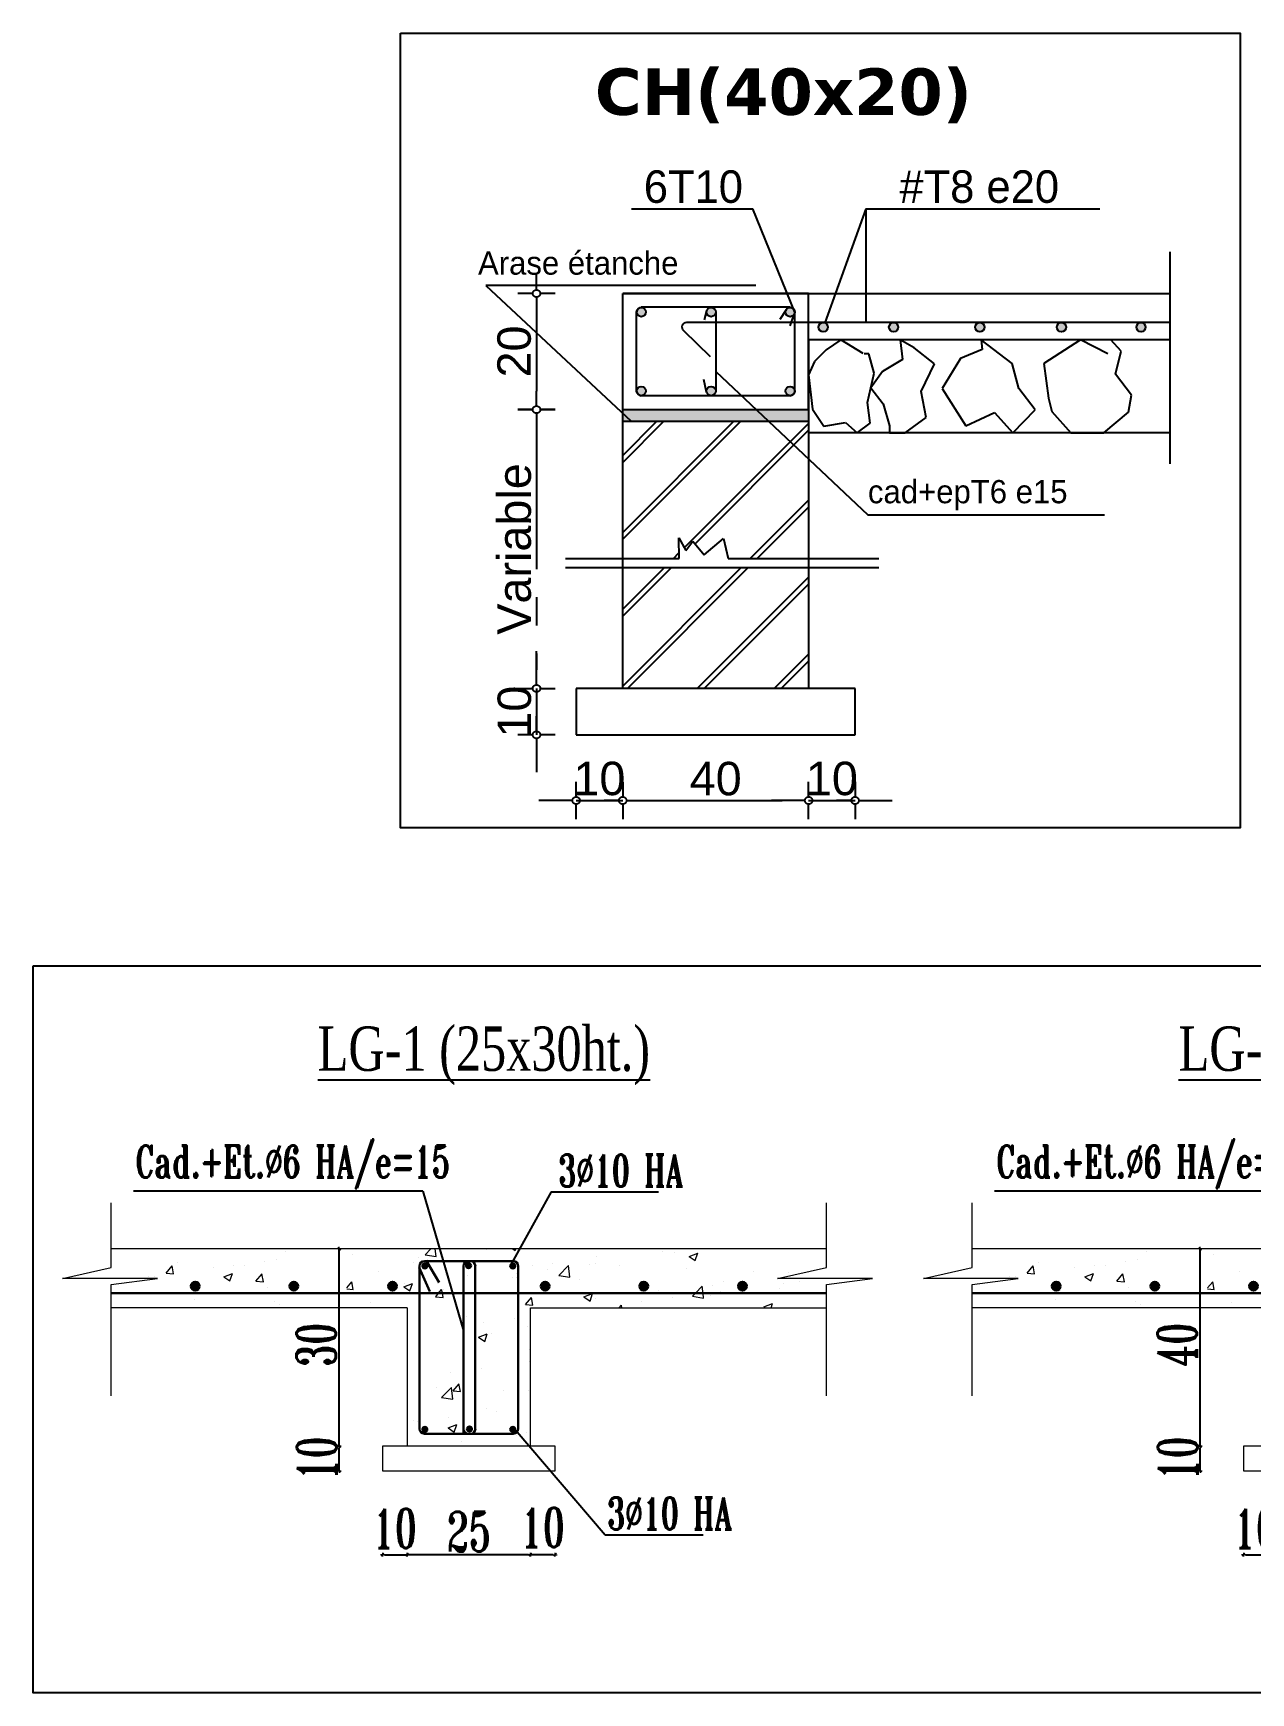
# Model space of a CAD drawing. Header units: metres. Extents: x 3058.8 to 3152.5, y 1532.5 to 1596.5.
# Drawn here: x 3097.61 to 3109.83, y 1532.47 to 1549.13 of the extents above; entities that cross this region are included whole.
import ezdxf

# ---------------------------------------------------------------- set-up
doc = ezdxf.new("R2010")
doc.units = ezdxf.units.M
doc.linetypes.add('AXES', pattern=[2, 1.25, -0.25, 0.25, -0.25])
for name, color, linetype in [('CHAINAGES', 10, 'Continuous'), ('fairaillage', 7, 'Continuous'), ('Mure decoraftif', 31, 'Continuous'), ('P', 94, 'Continuous'), ('plan BA', 7, 'AXES')]:
    doc.layers.add(name, color=color, linetype=linetype)
for name, color, linetype, lineweight in [('COTA', 1, 'Continuous', 0), ('EPM ARMATURE INFERIEURE', 140, 'Continuous', 25), ('EPM COUPES', 5, 'Continuous', 53), ('EPM HACHURES 1', 251, 'Continuous', 9), ('EPM TRAIT018', 60, 'Continuous', 18)]:
    doc.layers.add(name, color=color, linetype=linetype, lineweight=lineweight)
doc.styles.add('Arial', font='arial.ttf')
doc.styles.add('GrAnnotations', font='romantic.ttf', dxfattribs={"width": 0.65})
doc.styles.add('GrCotations', font='romant.shx', dxfattribs={"width": 0.65})

# ---------------------------------------------------------------- blocks, each defined once
blk = doc.blocks.new('DIM')
for p, q in [((0, 0.2), (0, 1)), ((-0.2, 0), (-1, 0)), ((0.2, 0), (1, 0)), ((0, -1), (0, -0.2))]:
    blk.add_line(p, q)
blk.add_circle((0, 0), 0.2)
blk = doc.blocks.new('CH')
at = {"layer": 'fairaillage'}
h = blk.add_hatch(color=2, dxfattribs=at)
h.paths.add_polyline_path([(231168.61, 209689.241, 1), (231168.527, 209689.241, 1)])
h.paths.add_polyline_path([(231167.909, 209689.236), (231167.909, 209689.246, 0.941384), (231167.826, 209689.241, 0.941384)])
h.paths.add_polyline_path([(231167.29, 209689.241, 1), (231167.207, 209689.241, 1)])
h.paths.add_polyline_path([(231167.207, 209688.54, 1), (231167.29, 209688.54, 1)])
h.paths.add_polyline_path([(231167.909, 209688.546, 0.929868), (231167.827, 209688.54, 0.929868), (231167.909, 209688.534)])
h.paths.add_polyline_path([(231168.61, 209688.54, 1), (231168.527, 209688.54, 1)])
h = blk.add_hatch(color=256, dxfattribs=at)
h.paths.add_polyline_path([(231168.904, 209689.107, 0.402577), (231168.865, 209689.148), (231168.861, 209689.148, 0.402577), (231168.822, 209689.107, 1)])
h.paths.add_polyline_path([(231169.53, 209689.107, 0.402577), (231169.49, 209689.148), (231169.487, 209689.148, 0.402577), (231169.447, 209689.107, 1)])
h.paths.add_polyline_path([(231170.255, 209689.148), (231170.252, 209689.148, 0.402577), (231170.212, 209689.107, 1), (231170.295, 209689.107, 0.402577)])
h.paths.add_polyline_path([(231170.979, 209689.148), (231170.976, 209689.148, 0.402577), (231170.936, 209689.107, 1), (231171.019, 209689.107, 0.402577)])
h.paths.add_polyline_path([(231171.725, 209689.107, 0.402577), (231171.685, 209689.148), (231171.682, 209689.148, 0.402577), (231171.642, 209689.107, 1)])
blk.add_hatch(color=256, dxfattribs=at).paths.add_polyline_path([(231168.734, 209688.375), (231167.084, 209688.375), (231167.084, 209688.272), (231168.734, 209688.272)])
h = blk.add_hatch(dxfattribs=at)
h.set_pattern_fill('JIS_LC_8A', scale=0.061875, style=0)
h.set_pattern_definition([(45, (231111.7473, 209608.56823), (-0.3412674, 0.3412674), []), (45, (231111.8092, 209608.56823), (-0.3412674, 0.3412674), [])])
h.paths.add_polyline_path([(231167.978, 209687.231), (231168.019, 209687.053), (231168.734, 209687.053), (231168.734, 209688.272), (231167.084, 209688.272), (231167.084, 209687.053), (231167.584, 209687.053), (231167.581, 209687.236), (231167.643, 209687.123), (231167.706, 209687.206), (231167.808, 209687.087)])
h.paths.add_polyline_path([(231168.734, 209685.9), (231168.734, 209686.973), (231167.084, 209686.973), (231167.084, 209685.9)])
at = {"layer": 'fairaillage', "color": 0}
for p, q in [((231167.163, 209690.156), (231168.24, 209690.156)), ((231168.61, 209689.241), (231168.24, 209690.156)), ((231169.24, 209690.156), (231168.877, 209689.146)), ((231169.24, 209690.156), (231171.318, 209690.156)), ((231169.24, 209690.156), (231169.24, 209689.148)), ((231171.938, 209689.775), (231171.938, 209688.994)), ((231167.084, 209688.375), (231167.084, 209689.406)), ((231167.084, 209689.406), (231168.734, 209689.406)), ((231168.734, 209689.406), (231167.084, 209689.406)), ((231168.734, 209689.406), (231171.938, 209689.406)), ((231168.734, 209688.375), (231168.734, 209689.406)), ((231171.938, 209689.148), (231167.651, 209689.148)), ((231167.623, 209689.077), (231167.861, 209688.846)), ((231168.734, 209688.994), (231168.734, 209688.375)), ((231171.938, 209688.994), (231168.734, 209688.994)), ((231168.89, 209688.906), (231168.787, 209688.803)), ((231169.019, 209688.994), (231168.89, 209688.906)), ((231169.217, 209688.874), (231169.019, 209688.994)), ((231169.269, 209688.869), (231169.226, 209688.869)), ((231169.315, 209688.698), (231169.269, 209688.869)), ((231169.671, 209688.924), (231169.546, 209688.994)), ((231169.546, 209688.994), (231169.567, 209688.82)), ((231169.852, 209688.78), (231169.671, 209688.924)), ((231170.274, 209688.908), (231170.081, 209688.828)), ((231170.539, 209688.784), (231170.266, 209688.994)), ((231170.266, 209688.994), (231170.274, 209688.908)), ((231171.146, 209688.994), (231170.821, 209688.783)), ((231171.39, 209688.869), (231171.146, 209688.994)), ((231171.415, 209688.994), (231171.146, 209688.994)), ((231171.507, 209688.894), (231171.415, 209688.994)), ((231171.456, 209688.691), (231171.507, 209688.894)), ((231171.938, 209688.994), (231171.938, 209687.894)), ((231167.909, 209688.714), (231169.26, 209687.442)), ((231168.787, 209688.803), (231168.734, 209688.685)), ((231169.39, 209688.712), (231169.286, 209688.567)), ((231169.567, 209688.82), (231169.39, 209688.712)), ((231169.731, 209688.535), (231169.852, 209688.78)), ((231170.081, 209688.828), (231169.92, 209688.563)), ((231170.599, 209688.563), (231170.539, 209688.784)), ((231170.821, 209688.783), (231170.862, 209688.478)), ((231168.734, 209688.685), (231168.767, 209688.379)), ((231169.257, 209688.437), (231169.315, 209688.698)), ((231169.286, 209688.567), (231169.394, 209688.427)), ((231169.92, 209688.563), (231170.129, 209688.23)), ((231170.744, 209688.374), (231170.599, 209688.563)), ((231171.598, 209688.504), (231171.456, 209688.691)), ((231169.279, 209688.256), (231169.257, 209688.437)), ((231169.394, 209688.427), (231169.45, 209688.23)), ((231169.776, 209688.306), (231169.731, 209688.535)), ((231170.862, 209688.478), (231170.892, 209688.357)), ((231171.573, 209688.351), (231171.598, 209688.504)), ((231167.084, 209685.9), (231167.084, 209688.375)), ((231167.084, 209688.375), (231168.734, 209688.375)), ((231167.084, 209688.375), (231168.734, 209688.375)), ((231167.084, 209688.272), (231168.734, 209688.272)), ((231168.734, 209688.375), (231168.734, 209685.9)), ((231168.767, 209688.379), (231168.87, 209688.228)), ((231169.591, 209688.169), (231169.776, 209688.306)), ((231170.129, 209688.23), (231170.382, 209688.35)), ((231170.382, 209688.35), (231170.547, 209688.169)), ((231170.547, 209688.169), (231170.744, 209688.374)), ((231170.892, 209688.357), (231171.06, 209688.169)), ((231171.354, 209688.169), (231171.573, 209688.351)), ((231171.938, 209688.169), (231168.734, 209688.169)), ((231168.87, 209688.228), (231169.061, 209688.261)), ((231169.061, 209688.261), (231169.164, 209688.169)), ((231169.164, 209688.169), (231169.279, 209688.256)), ((231169.45, 209688.23), (231169.45, 209688.169)), ((231169.45, 209688.169), (231169.591, 209688.169)), ((231171.06, 209688.169), (231171.354, 209688.169)), ((231169.26, 209687.442), (231171.358, 209687.442)), ((231167.584, 209687.053), (231167.581, 209687.236)), ((231167.581, 209687.236), (231167.643, 209687.123)), ((231167.808, 209687.087), (231167.978, 209687.231)), ((231167.978, 209687.231), (231168.019, 209687.053)), ((231167.643, 209687.123), (231167.706, 209687.206)), ((231167.706, 209687.206), (231167.808, 209687.087)), ((231166.575, 209687.053), (231167.584, 209687.053)), ((231166.575, 209686.973), (231169.357, 209686.973)), ((231168.019, 209687.053), (231169.357, 209687.053)), ((231169.146, 209685.9), (231166.671, 209685.9)), ((231166.671, 209685.9), (231166.671, 209685.488)), ((231169.146, 209685.488), (231169.146, 209685.9)), ((231166.671, 209685.488), (231167.084, 209685.488)), ((231167.084, 209685.488), (231168.734, 209685.488)), ((231168.734, 209685.488), (231169.146, 209685.488))]:
    blk.add_line(p, q, dxfattribs=at)
at = {"layer": 'fairaillage', "color": 5}
for p, q in [((231167.207, 209688.54), (231167.207, 209689.241)), ((231168.569, 209689.283), (231167.249, 209689.283)), ((231167.828, 209689.253), (231167.808, 209689.172)), ((231167.909, 209689.246), (231167.909, 209688.534)), ((231168.533, 209689.262), (231168.479, 209689.174)), ((231168.599, 209689.213), (231168.568, 209689.119)), ((231168.61, 209688.54), (231168.61, 209689.241)), ((231167.828, 209688.53), (231167.805, 209688.643)), ((231167.249, 209688.499), (231168.569, 209688.499))]:
    blk.add_line(p, q, dxfattribs=at)
at = {"layer": 'fairaillage', "color": 0}
for centre in [(231167.249, 209689.241), (231167.868, 209689.241), (231168.569, 209689.241), (231168.863, 209689.107), (231169.488, 209689.107), (231170.253, 209689.107), (231170.977, 209689.107), (231171.683, 209689.107), (231167.249, 209688.54), (231167.868, 209688.54), (231168.569, 209688.54)]:
    blk.add_circle(centre, 0.0412, dxfattribs=at)
for centre, start, end in [((231167.249, 209689.241), 90, 180), ((231167.651, 209689.107), 90, 225.8848), ((231168.569, 209689.241), 0, 90), ((231167.249, 209688.54), 180, 270), ((231168.569, 209688.54), 270, 0)]:
    blk.add_arc(centre, 0.0413, start, end, dxfattribs=at)
at = {"layer": 'P', "color": 2}
for p, q in [((231168.264, 209689.478), (231165.87, 209689.478)), ((231165.87, 209689.478), (231167.158, 209688.272))]:
    blk.add_line(p, q, dxfattribs=at)
at = {"layer": 'plan BA', "color": 3}
for p, q in [((231166.319, 209689.241), (231166.319, 209688.54)), ((231166.319, 209688.21), (231166.319, 209686.065)), ((231166.319, 209686.065), (231166.319, 209686.23)), ((231166.319, 209685.9), (231166.319, 209685.488)), ((231166.319, 209685.323), (231166.319, 209685.158)), ((231166.506, 209684.905), (231166.341, 209684.905)), ((231166.671, 209684.905), (231167.084, 209684.905)), ((231167.249, 209684.905), (231167.414, 209684.905)), ((231167.249, 209684.905), (231168.569, 209684.905)), ((231168.569, 209684.905), (231168.404, 209684.905)), ((231168.734, 209684.905), (231169.146, 209684.905)), ((231169.311, 209684.905), (231169.476, 209684.905))]:
    blk.add_line(p, q, dxfattribs=at)
at = {"layer": 'plan BA', "color": 3, "linetype": 'ByBlock', "xscale": 0.165, "yscale": 0.165, "zscale": 0.165}
for p, rotation in [((231166.319, 209689.406), 90), ((231166.319, 209688.375), 270), ((231166.319, 209688.375), 90), ((231166.319, 209685.9), 270), ((231166.319, 209685.9), 270), ((231166.319, 209685.488), 90), ((231167.084, 209684.905), 180), ((231167.084, 209684.905), 180), ((231169.146, 209684.905), 180)]:
    blk.add_blockref('DIM', p, dxfattribs=dict(at, rotation=rotation))
for p in [(231166.671, 209684.905), (231168.734, 209684.905), (231168.734, 209684.905)]:
    blk.add_blockref('DIM', p, dxfattribs=at)
at = {"layer": 'CHAINAGES', "color": 31, "true_color": 0xfecc66, "insert": (231166.837, 209691.404), "char_height": 0.4125, "width": 4.97639, "attachment_point": 1}
blk.add_mtext('{\\fVerdana|b1|i0|c0|p34;\\C1;CH(40x20)}', dxfattribs=at)
at = {"layer": 'fairaillage', "color": 0, "attachment_point": 1}
for s, insert, char_height, width in [('6T10', (231167.271, 209690.499), 0.2888, 0.96898), ('#T8 e20', (231169.539, 209690.499), 0.2888, 1.89906), ('Arase étanche', (231165.8, 209689.779), 0.20625, 2.61304), ('cad+epT6 e15', (231169.26, 209687.75), 0.20625, 2.61304)]:
    blk.add_mtext(s, dxfattribs=dict(at, insert=insert, char_height=char_height, width=width))
at = {"layer": 'plan BA', "color": 6, "linetype": 'ByBlock', "char_height": 0.297, "attachment_point": 5, "rotation": 90, "style": 'Arial'}
for s, insert in [('\\A1;20', (231166.122, 209688.891)), ('\\A1;Variable ', (231166.123, 209687.138)), ('\\A1;10', (231166.124, 209685.694))]:
    blk.add_mtext(s, dxfattribs=dict(at, insert=insert))
at = {"layer": 'plan BA', "color": 6, "linetype": 'ByBlock', "char_height": 0.297, "attachment_point": 5, "style": 'Arial'}
for s, insert in [('\\A1;10', (231166.877, 209685.099)), ('\\A1;40', (231167.909, 209685.098)), ('\\A1;10', (231168.94, 209685.099))]:
    blk.add_mtext(s, dxfattribs=dict(at, insert=insert))
blk = doc.blocks.new('COT')
at = {"layer": 'COTA'}
for p, q in [((-1, 0), (1, 0)), ((0, -1), (0, 1))]:
    blk.add_line(p, q, dxfattribs=at)
at = {"layer": 'COTA', "color": 4}
blk.add_line((-0.71, -0.71), (0.71, 0.71), dxfattribs=at)
blk = doc.blocks.new('L1')
at = {"lineweight": 30}
h = blk.add_hatch(color=1, dxfattribs=at)
h.dxf.hatch_style = 1
edge = h.paths.add_edge_path()
edge.add_arc((335461.743, 357503.271), 0.0248, 180, 360)
edge.add_arc((335461.743, 357503.271), 0.0248, 0, 180)
h = blk.add_hatch(color=1, dxfattribs=at)
h.dxf.hatch_style = 1
edge = h.paths.add_edge_path()
edge.add_arc((335462.182, 357503.274), 0.0248, 180, 360)
edge.add_arc((335462.182, 357503.274), 0.0248, 0, 180)
h = blk.add_hatch(color=1, dxfattribs=at)
h.dxf.hatch_style = 1
edge = h.paths.add_edge_path()
edge.add_arc((335462.626, 357503.271), 0.0248, 180, 360)
edge.add_arc((335462.626, 357503.271), 0.0248, 0, 180)
h = blk.add_hatch(color=1, dxfattribs=at)
h.dxf.hatch_style = 1
edge = h.paths.add_edge_path()
edge.add_arc((335461.743, 357501.63), 0.0248, 180, 360)
edge.add_arc((335461.743, 357501.63), 0.0248, 0, 180)
h = blk.add_hatch(color=1, dxfattribs=at)
h.dxf.hatch_style = 1
edge = h.paths.add_edge_path()
edge.add_arc((335462.191, 357501.634), 0.0248, 180, 360)
edge.add_arc((335462.191, 357501.634), 0.0248, 0, 180)
h = blk.add_hatch(color=1, dxfattribs=at)
h.dxf.hatch_style = 1
edge = h.paths.add_edge_path()
edge.add_arc((335462.626, 357501.63), 0.0248, 180, 360)
edge.add_arc((335462.626, 357501.63), 0.0248, 0, 180)
at = {"layer": 'EPM ARMATURE INFERIEURE', "lineweight": 30}
for points in [[(335459.483, 357503.068, 1), (335459.395, 357503.068, 1)], [(335460.473, 357503.068, 1), (335460.385, 357503.068, 1)], [(335461.463, 357503.068, 1), (335461.375, 357503.068, 1)], [(335462.994, 357503.068, 1), (335462.906, 357503.068, 1)], [(335463.984, 357503.068, 1), (335463.896, 357503.068, 1)], [(335464.974, 357503.068, 1), (335464.886, 357503.068, 1)]]:
    blk.add_hatch(color=1, dxfattribs=at).paths.add_polyline_path(points)
for p, q in [((335461.722, 357504.022), (335458.819, 357504.022)), ((335461.722, 357504.022), (335462.132, 357502.619)), ((335463.01, 357504.014), (335462.601, 357503.271)), ((335463.01, 357504.014), (335464.087, 357504.014)), ((335460.885, 357501.482), (335460.885, 357503.443)), ((335462.132, 357501.585), (335462.132, 357503.249)), ((335462.651, 357501.63), (335463.553, 357500.572)), ((335460.885, 357501.235), (335460.885, 357501.443)), ((335463.553, 357500.572), (335464.538, 357500.572)), ((335461.338, 357500.372), (335461.546, 357500.372)), ((335462.783, 357500.372), (335461.586, 357500.372)), ((335463.031, 357500.372), (335462.823, 357500.372))]:
    blk.add_line(p, q)
at = {"layer": 'EPM ARMATURE INFERIEURE', "color": 4, "lineweight": 30}
for p, q in [((335461.739, 357503.319), (335462.63, 357503.319)), ((335461.887, 357503.105), (335461.756, 357503.326)), ((335462.201, 357503.319), (335462.181, 357503.319)), ((335461.792, 357503.016), (335461.686, 357503.256)), ((335461.689, 357501.636), (335461.689, 357503.269)), ((335462.132, 357503.269), (335462.132, 357501.634)), ((335462.25, 357501.634), (335462.25, 357503.269)), ((335462.679, 357503.269), (335462.679, 357501.636)), ((335465.773, 357502.997), (335458.596, 357502.997)), ((335462.63, 357501.586), (335461.739, 357501.586)), ((335462.181, 357501.585), (335462.201, 357501.585))]:
    blk.add_line(p, q, dxfattribs=at)
at = {"layer": 'EPM ARMATURE INFERIEURE', "color": 1, "lineweight": 30}
for centre in [(335459.439, 357503.068), (335460.429, 357503.068), (335461.419, 357503.068), (335462.95, 357503.068), (335463.94, 357503.068), (335464.93, 357503.068)]:
    blk.add_circle(centre, 0.0436, dxfattribs=at)
for centre, radius, start, end in [((335461.739, 357503.269), 0.0495, 90, 180), ((335462.181, 357503.269), 0.0495, 90, 180), ((335462.201, 357503.269), 0.0495, 0, 90), ((335462.63, 357503.269), 0.0495, 360, 90), ((335461.743, 357503.271), 0.0248, 0, 180), ((335461.743, 357503.271), 0.0248, 180, 0), ((335462.182, 357503.274), 0.0248, 0, 180), ((335462.182, 357503.274), 0.0248, 180, 0), ((335462.626, 357503.271), 0.0248, 0, 180), ((335462.626, 357503.271), 0.0248, 180, 0), ((335461.743, 357501.63), 0.0248, 0, 180), ((335462.191, 357501.634), 0.0248, 0, 180), ((335462.626, 357501.63), 0.0248, 0, 180), ((335461.739, 357501.636), 0.0495, 180, 270), ((335461.743, 357501.63), 0.0248, 180, 0), ((335462.181, 357501.634), 0.0495, 180, 270), ((335462.191, 357501.634), 0.0248, 180, 0), ((335462.201, 357501.634), 0.0495, 270, 0), ((335462.626, 357501.63), 0.0248, 180, 0), ((335462.63, 357501.636), 0.0495, 270, 0)]:
    blk.add_arc(centre, radius, start, end, dxfattribs=at)
at = {"layer": 'EPM COUPES', "lineweight": 9}
for p, q in [((335465.773, 357503.443), (335458.596, 357503.443)), ((335461.566, 357502.849), (335458.596, 357502.849)), ((335461.566, 357502.849), (335461.566, 357501.463)), ((335462.803, 357501.463), (335462.803, 357502.849)), ((335462.803, 357502.849), (335465.773, 357502.849))]:
    blk.add_line(p, q, dxfattribs=at)
at = {"layer": 'EPM COUPES', "lineweight": 18}
for p, q in [((335463.051, 357501.463), (335461.318, 357501.463)), ((335461.318, 357501.463), (335461.318, 357501.215)), ((335463.051, 357501.215), (335463.051, 357501.463)), ((335461.318, 357501.215), (335463.051, 357501.215))]:
    blk.add_line(p, q, dxfattribs=at)
at = {"layer": 'EPM HACHURES 1'}
for p, q in [((335459.671, 357503.442), (335459.671, 357503.442)), ((335460.137, 357503.316), (335460.137, 357503.316)), ((335460.254, 357503.334), (335460.254, 357503.334)), ((335460.342, 357503.413), (335460.342, 357503.413)), ((335461.013, 357503.385), (335461.013, 357503.385)), ((335461.632, 357503.31), (335461.632, 357503.31)), ((335461.684, 357503.357), (335461.684, 357503.357)), ((335461.746, 357503.383), (335461.803, 357503.443)), ((335461.746, 357503.383), (335461.857, 357503.366)), ((335461.857, 357503.365), (335461.848, 357503.443)), ((335462.355, 357503.328), (335462.355, 357503.328)), ((335462.365, 357503.436), (335462.365, 357503.436)), ((335462.625, 357503.443), (335462.651, 357503.425)), ((335462.651, 357503.425), (335462.657, 357503.443)), ((335463.471, 357503.362), (335463.471, 357503.362)), ((335464.106, 357503.442), (335464.106, 357503.442)), ((335464.133, 357503.412), (335464.133, 357503.412)), ((335464.246, 357503.405), (335464.246, 357503.405)), ((335464.395, 357503.367), (335464.483, 357503.4)), ((335464.395, 357503.367), (335464.458, 357503.325)), ((335464.458, 357503.325), (335464.483, 357503.401)), ((335458.974, 357503.165), (335458.974, 357503.165)), ((335459.028, 357503.17), (335459.028, 357503.17)), ((335459.146, 357503.198), (335459.207, 357503.271)), ((335459.146, 357503.198), (335459.221, 357503.192)), ((335459.221, 357503.192), (335459.206, 357503.271)), ((335459.265, 357503.301), (335459.265, 357503.301)), ((335459.619, 357503.254), (335459.619, 357503.254)), ((335459.725, 357503.163), (335459.813, 357503.196)), ((335459.725, 357503.163), (335459.787, 357503.12)), ((335459.787, 357503.12), (335459.813, 357503.196)), ((335459.822, 357503.275), (335459.822, 357503.275)), ((335459.936, 357503.273), (335459.936, 357503.273)), ((335460.048, 357503.119), (335460.109, 357503.192)), ((335460.123, 357503.113), (335460.108, 357503.192)), ((335461.278, 357503.216), (335461.278, 357503.216)), ((335461.949, 357503.188), (335461.949, 357503.188)), ((335462.173, 357503.179), (335462.173, 357503.179)), ((335462.621, 357503.159), (335462.621, 357503.159)), ((335462.661, 357503.196), (335462.661, 357503.196)), ((335462.666, 357503.16), (335462.666, 357503.16)), ((335462.826, 357503.273), (335462.826, 357503.273)), ((335462.976, 357503.237), (335462.976, 357503.237)), ((335463.027, 357503.3), (335463.027, 357503.3)), ((335463.087, 357503.175), (335463.185, 357503.277)), ((335463.087, 357503.175), (335463.199, 357503.157)), ((335463.199, 357503.157), (335463.185, 357503.277)), ((335463.399, 357503.286), (335463.399, 357503.286)), ((335463.452, 357503.3), (335463.452, 357503.3)), ((335463.698, 357503.272), (335463.698, 357503.272)), ((335464.369, 357503.243), (335464.369, 357503.243)), ((335465.04, 357503.215), (335465.04, 357503.215)), ((335465.389, 357503.207), (335465.389, 357503.207)), ((335460.048, 357503.119), (335460.123, 357503.113)), ((335460.165, 357503.058), (335460.165, 357503.058)), ((335460.959, 357503.051), (335461.01, 357503.113)), ((335460.959, 357503.04), (335461.025, 357503.034)), ((335461.025, 357503.034), (335461.01, 357503.113)), ((335461.076, 357502.987), (335461.076, 357502.987)), ((335461.391, 357503.029), (335461.391, 357503.029)), ((335461.532, 357503.062), (335461.62, 357503.096)), ((335461.532, 357503.062), (335461.594, 357503.02)), ((335461.537, 357503.099), (335461.537, 357503.099)), ((335461.594, 357503.02), (335461.62, 357503.096)), ((335461.852, 357502.962), (335461.881, 357502.997)), ((335461.867, 357503.091), (335461.867, 357503.091)), ((335461.881, 357502.997), (335461.912, 357503.034)), ((335461.919, 357502.997), (335461.912, 357503.034)), ((335461.926, 357502.955), (335461.919, 357502.997)), ((335461.933, 357503.034), (335461.933, 357503.034)), ((335463.292, 357503.131), (335463.292, 357503.131)), ((335463.339, 357502.961), (335463.427, 357502.995)), ((335463.401, 357502.919), (335463.427, 357502.995)), ((335464.091, 357503.024), (335464.091, 357503.024)), ((335464.429, 357502.967), (335464.459, 357502.997)), ((335464.459, 357502.997), (335464.527, 357503.069)), ((335464.533, 357503.017), (335464.527, 357503.069)), ((335464.536, 357502.997), (335464.533, 357503.017)), ((335464.541, 357502.949), (335464.536, 357502.997)), ((335464.634, 357503.074), (335464.634, 357503.074)), ((335464.707, 357503.013), (335464.707, 357503.013)), ((335464.744, 357503.118), (335464.744, 357503.118)), ((335465.305, 357503.046), (335465.305, 357503.046)), ((335465.346, 357503.098), (335465.346, 357503.098)), ((335465.501, 357503.117), (335465.501, 357503.117)), ((335459.432, 357502.933), (335459.432, 357502.933)), ((335460.239, 357502.916), (335460.239, 357502.916)), ((335460.282, 357502.883), (335460.282, 357502.883)), ((335461.2, 357502.908), (335461.2, 357502.908)), ((335461.851, 357502.962), (335461.927, 357502.955)), ((335462.753, 357502.883), (335462.814, 357502.955)), ((335462.753, 357502.883), (335462.828, 357502.876)), ((335462.81, 357502.855), (335462.81, 357502.855)), ((335462.828, 357502.876), (335462.814, 357502.955)), ((335463.339, 357502.961), (335463.401, 357502.919)), ((335463.456, 357502.943), (335463.456, 357502.943)), ((335463.693, 357502.849), (335463.716, 357502.876)), ((335463.721, 357502.849), (335463.716, 357502.876)), ((335463.916, 357502.909), (335463.916, 357502.909)), ((335464.23, 357502.95), (335464.23, 357502.95)), ((335464.429, 357502.967), (335464.541, 357502.949)), ((335464.613, 357502.972), (335464.613, 357502.972)), ((335465.146, 357502.86), (335465.234, 357502.894)), ((335465.146, 357502.861), (335465.163, 357502.849)), ((335465.218, 357502.849), (335465.234, 357502.894)), ((335462.105, 357502.689), (335462.105, 357502.689)), ((335462.157, 357502.761), (335462.157, 357502.761)), ((335462.331, 357502.7), (335462.331, 357502.7)), ((335462.645, 357502.742), (335462.645, 357502.742)), ((335462.777, 357502.661), (335462.777, 357502.661)), ((335462.282, 357502.556), (335462.37, 357502.589)), ((335462.282, 357502.556), (335462.345, 357502.513)), ((335462.345, 357502.513), (335462.37, 357502.589)), ((335462.413, 357502.594), (335462.413, 357502.594)), ((335461.68, 357502.468), (335461.68, 357502.468)), ((335462.142, 357502.342), (335462.142, 357502.342)), ((335462.791, 357502.308), (335462.791, 357502.308)), ((335462.795, 357502.436), (335462.795, 357502.436)), ((335462, 357502.204), (335462, 357502.204)), ((335462.315, 357502.246), (335462.315, 357502.246)), ((335461.861, 357502.047), (335461.861, 357502.047)), ((335461.912, 357501.95), (335462.01, 357502.052)), ((335462.024, 357501.933), (335462.01, 357502.052)), ((335462.026, 357502.016), (335462.087, 357502.088)), ((335462.026, 357502.016), (335462.101, 357502.009)), ((335462.101, 357502.009), (335462.086, 357502.088)), ((335462.532, 357502.018), (335462.532, 357502.018)), ((335462.78, 357502.018), (335462.78, 357502.018)), ((335461.912, 357501.95), (335462.024, 357501.933)), ((335462.126, 357501.878), (335462.126, 357501.878)), ((335462.127, 357501.923), (335462.127, 357501.923)), ((335462.361, 357501.844), (335462.361, 357501.844)), ((335462.46, 357501.812), (335462.46, 357501.812)), ((335462.797, 357501.849), (335462.797, 357501.849)), ((335461.628, 357501.718), (335461.628, 357501.718)), ((335461.669, 357501.708), (335461.669, 357501.708)), ((335461.976, 357501.644), (335462.064, 357501.678)), ((335461.976, 357501.644), (335462.039, 357501.602)), ((335461.984, 357501.75), (335461.984, 357501.75)), ((335462.039, 357501.602), (335462.064, 357501.678)), ((335462.111, 357501.505), (335462.111, 357501.505)), ((335462.662, 357501.568), (335462.662, 357501.568)), ((335462.764, 357501.599), (335462.764, 357501.599))]:
    blk.add_line(p, q, dxfattribs=at)
at = {"layer": 'EPM TRAIT018'}
for p, q in [((335458.596, 357503.256), (335458.596, 357503.906)), ((335465.773, 357503.256), (335465.773, 357503.906)), ((335458.105, 357503.145), (335458.596, 357503.256)), ((335459.059, 357503.145), (335458.105, 357503.145)), ((335458.596, 357503.084), (335459.059, 357503.145)), ((335465.283, 357503.145), (335465.773, 357503.256)), ((335466.236, 357503.145), (335465.283, 357503.145)), ((335465.773, 357503.084), (335466.236, 357503.145)), ((335458.596, 357501.966), (335458.596, 357503.084)), ((335465.773, 357501.966), (335465.773, 357503.084))]:
    blk.add_line(p, q, dxfattribs=at)
at = {"xscale": 0.019800000000072, "yscale": 0.019800000000072, "zscale": 0.019800000000072}
for p, rotation in [((335460.885, 357503.443), 90), ((335460.885, 357501.463), 90), ((335460.885, 357501.463), 270), ((335460.885, 357501.215), 270), ((335461.318, 357500.372), 180), ((335461.566, 357500.372), 180), ((335462.803, 357500.372), 180)]:
    blk.add_blockref('COT', p, dxfattribs=dict(at, rotation=rotation))
for p in [(335461.566, 357500.372), (335462.803, 357500.372), (335463.051, 357500.372)]:
    blk.add_blockref('COT', p, dxfattribs=at)
for s, height, style, width, p in [('%%ULG-1 (25x30ht.)', 0.4455, 'GrAnnotations', 0.75, (335460.668, 357505.23)), ('Cad.+Et.%%C6 HA/e=15', 0.32175, 'GrCotations', 0.65, (335458.839, 357504.158)), ('3%%C10 HA', 0.3218, 'GrCotations', 0.65, (335463.083, 357504.068)), ('3%%C10 HA', 0.3218, 'GrCotations', 0.65, (335463.574, 357500.626))]:
    blk.add_text(s, height=height, dxfattribs=dict(style=style, width=width)).set_placement(p)
at = {"insert": (335460.653, 357502.48), "char_height": 0.396, "attachment_point": 5, "rotation": 90, "style": 'GrCotations'}
blk.add_mtext('\\A1;30', dxfattribs=at)
at = {"insert": (335460.658, 357501.339), "char_height": 0.396, "width": 0.1716, "attachment_point": 5, "rotation": 90, "style": 'GrCotations'}
blk.add_mtext('\\A1;10', dxfattribs=at)
at = {"char_height": 0.396, "attachment_point": 5, "style": 'GrCotations'}
for s, insert in [('\\A1;10', (335461.442, 357500.636)), ('\\A1;25', (335462.184, 357500.603))]:
    blk.add_mtext(s, dxfattribs=dict(at, insert=insert))
at = {"insert": (335462.927, 357500.646), "char_height": 0.396, "width": 0.1716, "attachment_point": 5, "style": 'GrCotations'}
blk.add_mtext('\\A1;10', dxfattribs=at)
blk = doc.blocks.new('L2')
at = {"lineweight": 30}
h = blk.add_hatch(color=1, dxfattribs=at)
h.dxf.hatch_style = 1
edge = h.paths.add_edge_path()
edge.add_arc((335470.384, 357503.271), 0.0248, 180, 360)
edge.add_arc((335470.384, 357503.271), 0.0248, 0, 180)
h = blk.add_hatch(color=1, dxfattribs=at)
h.dxf.hatch_style = 1
edge = h.paths.add_edge_path()
edge.add_arc((335470.824, 357503.274), 0.0248, 180, 360)
edge.add_arc((335470.824, 357503.274), 0.0248, 0, 180)
h = blk.add_hatch(color=1, dxfattribs=at)
h.dxf.hatch_style = 1
edge = h.paths.add_edge_path()
edge.add_arc((335471.268, 357503.271), 0.0248, 180, 360)
edge.add_arc((335471.268, 357503.271), 0.0248, 0, 180)
h = blk.add_hatch(color=1, dxfattribs=at)
h.dxf.hatch_style = 1
edge = h.paths.add_edge_path()
edge.add_arc((335470.384, 357501.63), 0.0248, 180, 360)
edge.add_arc((335470.384, 357501.63), 0.0248, 0, 180)
h = blk.add_hatch(color=1, dxfattribs=at)
h.dxf.hatch_style = 1
edge = h.paths.add_edge_path()
edge.add_arc((335470.832, 357501.634), 0.0248, 180, 360)
edge.add_arc((335470.832, 357501.634), 0.0248, 0, 180)
h = blk.add_hatch(color=1, dxfattribs=at)
h.dxf.hatch_style = 1
edge = h.paths.add_edge_path()
edge.add_arc((335471.268, 357501.63), 0.0248, 180, 360)
edge.add_arc((335471.268, 357501.63), 0.0248, 0, 180)
at = {"layer": 'EPM ARMATURE INFERIEURE', "lineweight": 30}
for points in [[(335468.124, 357503.068, 1), (335468.037, 357503.068, 1)], [(335469.114, 357503.068, 1), (335469.027, 357503.068, 1)], [(335470.104, 357503.068, 1), (335470.017, 357503.068, 1)], [(335471.635, 357503.068, 1), (335471.548, 357503.068, 1)], [(335472.625, 357503.068, 1), (335472.538, 357503.068, 1)], [(335473.615, 357503.068, 1), (335473.528, 357503.068, 1)]]:
    blk.add_hatch(color=1, dxfattribs=at).paths.add_polyline_path(points)
for p, q in [((335470.364, 357504.022), (335467.46, 357504.022)), ((335470.364, 357504.022), (335470.773, 357502.619)), ((335471.652, 357504.014), (335471.243, 357503.271)), ((335471.652, 357504.014), (335472.729, 357504.014)), ((335469.526, 357501.482), (335469.526, 357503.443)), ((335470.773, 357501.585), (335470.773, 357503.249)), ((335471.292, 357501.63), (335472.195, 357500.572)), ((335469.526, 357501.235), (335469.526, 357501.443)), ((335472.195, 357500.572), (335473.179, 357500.572)), ((335469.98, 357500.372), (335470.187, 357500.372)), ((335471.425, 357500.372), (335470.227, 357500.372)), ((335471.672, 357500.372), (335471.465, 357500.372))]:
    blk.add_line(p, q)
at = {"layer": 'EPM ARMATURE INFERIEURE', "color": 4, "lineweight": 30}
for p, q in [((335470.381, 357503.319), (335471.272, 357503.319)), ((335470.529, 357503.105), (335470.397, 357503.326)), ((335470.842, 357503.319), (335470.823, 357503.319)), ((335470.433, 357503.016), (335470.327, 357503.256)), ((335470.331, 357501.636), (335470.331, 357503.269)), ((335470.773, 357503.269), (335470.773, 357501.634)), ((335470.892, 357501.634), (335470.892, 357503.269)), ((335471.321, 357503.269), (335471.321, 357501.636)), ((335474.415, 357502.997), (335467.237, 357502.997)), ((335471.272, 357501.586), (335470.381, 357501.586)), ((335470.823, 357501.585), (335470.842, 357501.585))]:
    blk.add_line(p, q, dxfattribs=at)
at = {"layer": 'EPM ARMATURE INFERIEURE', "color": 1, "lineweight": 30}
for centre in [(335468.081, 357503.068), (335469.071, 357503.068), (335470.061, 357503.068), (335471.592, 357503.068), (335472.582, 357503.068), (335473.572, 357503.068)]:
    blk.add_circle(centre, 0.0436, dxfattribs=at)
for centre, radius, start, end in [((335470.381, 357503.269), 0.0495, 90, 180), ((335470.823, 357503.269), 0.0495, 90, 180), ((335470.842, 357503.269), 0.0495, 0, 90), ((335471.272, 357503.269), 0.0495, 360, 90), ((335470.384, 357503.271), 0.0248, 0, 180), ((335470.384, 357503.271), 0.0248, 180, 0), ((335470.824, 357503.274), 0.0248, 0, 180), ((335470.824, 357503.274), 0.0248, 180, 0), ((335471.268, 357503.271), 0.0248, 0, 180), ((335471.268, 357503.271), 0.0248, 180, 0), ((335470.384, 357501.63), 0.0248, 0, 180), ((335470.832, 357501.634), 0.0248, 0, 180), ((335471.268, 357501.63), 0.0248, 0, 180), ((335470.381, 357501.636), 0.0495, 180, 270), ((335470.384, 357501.63), 0.0248, 180, 0), ((335470.823, 357501.634), 0.0495, 180, 270), ((335470.832, 357501.634), 0.0248, 180, 0), ((335470.842, 357501.634), 0.0495, 270, 0), ((335471.268, 357501.63), 0.0248, 180, 0), ((335471.272, 357501.636), 0.0495, 270, 0)]:
    blk.add_arc(centre, radius, start, end, dxfattribs=at)
at = {"layer": 'EPM COUPES', "lineweight": 9}
for p, q in [((335474.415, 357503.443), (335467.237, 357503.443)), ((335470.207, 357502.849), (335467.237, 357502.849)), ((335470.207, 357502.849), (335470.207, 357501.463)), ((335471.445, 357501.463), (335471.445, 357502.849)), ((335471.445, 357502.849), (335474.415, 357502.849))]:
    blk.add_line(p, q, dxfattribs=at)
at = {"layer": 'EPM COUPES', "lineweight": 18}
for p, q in [((335471.692, 357501.463), (335469.96, 357501.463)), ((335469.96, 357501.463), (335469.96, 357501.215)), ((335471.692, 357501.215), (335471.692, 357501.463)), ((335469.96, 357501.215), (335471.692, 357501.215))]:
    blk.add_line(p, q, dxfattribs=at)
at = {"layer": 'EPM HACHURES 1'}
for p, q in [((335468.312, 357503.442), (335468.312, 357503.442)), ((335468.779, 357503.316), (335468.779, 357503.316)), ((335468.896, 357503.334), (335468.896, 357503.334)), ((335468.984, 357503.413), (335468.984, 357503.413)), ((335469.655, 357503.385), (335469.655, 357503.385)), ((335470.273, 357503.31), (335470.273, 357503.31)), ((335470.326, 357503.357), (335470.326, 357503.357)), ((335470.387, 357503.383), (335470.445, 357503.443)), ((335470.387, 357503.383), (335470.499, 357503.366)), ((335470.499, 357503.365), (335470.49, 357503.443)), ((335470.997, 357503.328), (335470.997, 357503.328)), ((335471.006, 357503.436), (335471.006, 357503.436)), ((335471.266, 357503.443), (335471.292, 357503.425)), ((335471.292, 357503.425), (335471.298, 357503.443)), ((335472.113, 357503.362), (335472.113, 357503.362)), ((335472.748, 357503.442), (335472.748, 357503.442)), ((335472.774, 357503.412), (335472.774, 357503.412)), ((335472.888, 357503.405), (335472.888, 357503.405)), ((335473.037, 357503.367), (335473.125, 357503.4)), ((335473.037, 357503.367), (335473.099, 357503.325)), ((335473.099, 357503.325), (335473.125, 357503.401)), ((335467.615, 357503.165), (335467.615, 357503.165)), ((335467.67, 357503.17), (335467.67, 357503.17)), ((335467.788, 357503.198), (335467.848, 357503.271)), ((335467.788, 357503.198), (335467.863, 357503.192)), ((335467.863, 357503.192), (335467.848, 357503.271)), ((335467.906, 357503.301), (335467.906, 357503.301)), ((335468.261, 357503.254), (335468.261, 357503.254)), ((335468.366, 357503.163), (335468.454, 357503.196)), ((335468.366, 357503.163), (335468.429, 357503.12)), ((335468.429, 357503.12), (335468.454, 357503.196)), ((335468.464, 357503.275), (335468.464, 357503.275)), ((335468.577, 357503.273), (335468.577, 357503.273)), ((335468.689, 357503.119), (335468.75, 357503.192)), ((335468.764, 357503.113), (335468.75, 357503.192)), ((335469.92, 357503.216), (335469.92, 357503.216)), ((335470.591, 357503.188), (335470.591, 357503.188)), ((335470.814, 357503.179), (335470.814, 357503.179)), ((335471.262, 357503.159), (335471.262, 357503.159)), ((335471.303, 357503.196), (335471.303, 357503.196)), ((335471.308, 357503.16), (335471.308, 357503.16)), ((335471.467, 357503.273), (335471.467, 357503.273)), ((335471.618, 357503.237), (335471.618, 357503.237)), ((335471.668, 357503.3), (335471.668, 357503.3)), ((335471.729, 357503.175), (335471.827, 357503.277)), ((335471.729, 357503.175), (335471.841, 357503.157)), ((335471.841, 357503.157), (335471.827, 357503.277)), ((335472.041, 357503.286), (335472.041, 357503.286)), ((335472.094, 357503.3), (335472.094, 357503.3)), ((335472.339, 357503.272), (335472.339, 357503.272)), ((335473.011, 357503.243), (335473.011, 357503.243)), ((335473.682, 357503.215), (335473.682, 357503.215)), ((335474.031, 357503.207), (335474.031, 357503.207)), ((335468.689, 357503.119), (335468.765, 357503.113)), ((335468.807, 357503.058), (335468.807, 357503.058)), ((335469.6, 357503.051), (335469.652, 357503.113)), ((335469.6, 357503.04), (335469.666, 357503.034)), ((335469.666, 357503.034), (335469.652, 357503.113)), ((335469.718, 357502.987), (335469.718, 357502.987)), ((335470.033, 357503.029), (335470.033, 357503.029)), ((335470.173, 357503.062), (335470.261, 357503.096)), ((335470.173, 357503.062), (335470.236, 357503.02)), ((335470.179, 357503.099), (335470.179, 357503.099)), ((335470.236, 357503.02), (335470.261, 357503.096)), ((335470.493, 357502.962), (335470.523, 357502.997)), ((335470.509, 357503.091), (335470.509, 357503.091)), ((335470.523, 357502.997), (335470.554, 357503.034)), ((335470.56, 357502.997), (335470.553, 357503.034)), ((335470.568, 357502.955), (335470.56, 357502.997)), ((335470.574, 357503.034), (335470.574, 357503.034)), ((335471.933, 357503.131), (335471.933, 357503.131)), ((335471.98, 357502.961), (335472.068, 357502.995)), ((335472.043, 357502.919), (335472.068, 357502.995)), ((335472.732, 357503.024), (335472.732, 357503.024)), ((335473.071, 357502.967), (335473.1, 357502.997)), ((335473.1, 357502.997), (335473.169, 357503.069)), ((335473.175, 357503.017), (335473.169, 357503.069)), ((335473.177, 357502.997), (335473.175, 357503.017)), ((335473.183, 357502.949), (335473.177, 357502.997)), ((335473.276, 357503.074), (335473.276, 357503.074)), ((335473.348, 357503.013), (335473.348, 357503.013)), ((335473.385, 357503.118), (335473.385, 357503.118)), ((335473.947, 357503.046), (335473.947, 357503.046)), ((335473.988, 357503.098), (335473.988, 357503.098)), ((335474.142, 357503.117), (335474.142, 357503.117)), ((335468.073, 357502.933), (335468.073, 357502.933)), ((335468.88, 357502.916), (335468.88, 357502.916)), ((335468.924, 357502.883), (335468.924, 357502.883)), ((335469.841, 357502.908), (335469.841, 357502.908)), ((335470.493, 357502.962), (335470.568, 357502.955)), ((335471.395, 357502.883), (335471.455, 357502.955)), ((335471.395, 357502.883), (335471.47, 357502.876)), ((335471.452, 357502.855), (335471.452, 357502.855)), ((335471.47, 357502.876), (335471.455, 357502.955)), ((335471.98, 357502.961), (335472.043, 357502.919)), ((335472.097, 357502.943), (335472.097, 357502.943)), ((335472.334, 357502.849), (335472.357, 357502.876)), ((335472.362, 357502.849), (335472.357, 357502.876)), ((335472.557, 357502.909), (335472.557, 357502.909)), ((335472.872, 357502.95), (335472.872, 357502.95)), ((335473.071, 357502.967), (335473.183, 357502.949)), ((335473.254, 357502.972), (335473.254, 357502.972)), ((335473.787, 357502.86), (335473.875, 357502.894)), ((335473.787, 357502.861), (335473.805, 357502.849)), ((335473.86, 357502.849), (335473.875, 357502.894)), ((335470.747, 357502.689), (335470.747, 357502.689)), ((335470.799, 357502.761), (335470.799, 357502.761)), ((335470.972, 357502.7), (335470.972, 357502.7)), ((335471.287, 357502.742), (335471.287, 357502.742)), ((335471.418, 357502.661), (335471.418, 357502.661)), ((335470.924, 357502.556), (335471.012, 357502.589)), ((335470.924, 357502.556), (335470.986, 357502.513)), ((335470.986, 357502.513), (335471.012, 357502.589)), ((335471.055, 357502.594), (335471.055, 357502.594)), ((335470.321, 357502.468), (335470.321, 357502.468)), ((335470.784, 357502.342), (335470.784, 357502.342)), ((335471.432, 357502.308), (335471.432, 357502.308)), ((335471.437, 357502.436), (335471.437, 357502.436)), ((335470.642, 357502.204), (335470.642, 357502.204)), ((335470.956, 357502.246), (335470.956, 357502.246)), ((335470.502, 357502.047), (335470.502, 357502.047)), ((335470.554, 357501.95), (335470.652, 357502.052)), ((335470.666, 357501.933), (335470.652, 357502.052)), ((335470.667, 357502.016), (335470.743, 357502.009)), ((335470.668, 357502.016), (335470.728, 357502.088)), ((335470.742, 357502.009), (335470.728, 357502.088)), ((335471.173, 357502.018), (335471.173, 357502.018)), ((335471.421, 357502.018), (335471.421, 357502.018)), ((335470.554, 357501.95), (335470.666, 357501.933)), ((335470.767, 357501.878), (335470.767, 357501.878)), ((335470.768, 357501.923), (335470.768, 357501.923)), ((335471.003, 357501.844), (335471.003, 357501.844)), ((335471.102, 357501.812), (335471.102, 357501.812)), ((335471.438, 357501.849), (335471.438, 357501.849)), ((335470.269, 357501.718), (335470.269, 357501.718)), ((335470.311, 357501.708), (335470.311, 357501.708)), ((335470.618, 357501.644), (335470.706, 357501.678)), ((335470.618, 357501.644), (335470.68, 357501.602)), ((335470.626, 357501.75), (335470.626, 357501.75)), ((335470.68, 357501.602), (335470.706, 357501.678)), ((335470.753, 357501.505), (335470.753, 357501.505)), ((335471.304, 357501.568), (335471.304, 357501.568)), ((335471.406, 357501.599), (335471.406, 357501.599))]:
    blk.add_line(p, q, dxfattribs=at)
at = {"layer": 'EPM TRAIT018'}
for p, q in [((335467.237, 357503.256), (335467.237, 357503.906)), ((335474.415, 357503.256), (335474.415, 357503.906)), ((335466.747, 357503.145), (335467.237, 357503.256)), ((335467.7, 357503.145), (335466.747, 357503.145)), ((335467.237, 357503.084), (335467.7, 357503.145)), ((335473.924, 357503.145), (335474.415, 357503.256)), ((335474.878, 357503.145), (335473.924, 357503.145)), ((335474.415, 357503.084), (335474.878, 357503.145)), ((335467.237, 357501.966), (335467.237, 357503.084)), ((335474.415, 357501.966), (335474.415, 357503.084))]:
    blk.add_line(p, q, dxfattribs=at)
at = {"xscale": 0.019800000000072, "yscale": 0.019800000000072, "zscale": 0.019800000000072}
for p, rotation in [((335469.526, 357503.443), 90), ((335469.526, 357501.463), 90), ((335469.526, 357501.463), 270), ((335469.526, 357501.215), 270), ((335469.96, 357500.372), 180), ((335470.207, 357500.372), 180), ((335471.445, 357500.372), 180)]:
    blk.add_blockref('COT', p, dxfattribs=dict(at, rotation=rotation))
for p in [(335470.207, 357500.372), (335471.445, 357500.372), (335471.692, 357500.372)]:
    blk.add_blockref('COT', p, dxfattribs=at)
for s, height, style, width, p in [('%%ULG-2 (25x40ht.)', 0.4455, 'GrAnnotations', 0.75, (335469.309, 357505.23)), ('Cad.+Et.%%C6 HA/e=15', 0.32175, 'GrCotations', 0.65, (335467.48, 357504.158)), ('3%%C10 HA', 0.3218, 'GrCotations', 0.65, (335471.725, 357504.068)), ('3%%C10 HA', 0.3218, 'GrCotations', 0.65, (335472.216, 357500.626))]:
    blk.add_text(s, height=height, dxfattribs=dict(style=style, width=width)).set_placement(p)
at = {"insert": (335469.294, 357502.48), "char_height": 0.396, "attachment_point": 5, "rotation": 90, "style": 'GrCotations'}
blk.add_mtext('\\A1;40', dxfattribs=at)
at = {"insert": (335469.299, 357501.339), "char_height": 0.396, "width": 0.1716, "attachment_point": 5, "rotation": 90, "style": 'GrCotations'}
blk.add_mtext('\\A1;10', dxfattribs=at)
at = {"char_height": 0.396, "attachment_point": 5, "style": 'GrCotations'}
for s, insert in [('\\A1;10', (335470.084, 357500.636)), ('\\A1;25', (335470.826, 357500.603))]:
    blk.add_mtext(s, dxfattribs=dict(at, insert=insert))
at = {"insert": (335471.569, 357500.646), "char_height": 0.396, "width": 0.1716, "attachment_point": 5, "style": 'GrCotations'}
blk.add_mtext('\\A1;10', dxfattribs=at)

msp = doc.modelspace()

# ---------------------------------------------------------------- linework, layer by layer
for points in [[(3101.3, 1549.13), (3109.728, 1549.13), (3109.728, 1541.153), (3101.3, 1541.153)], [(3097.612, 1539.766), (3123.653, 1539.766), (3123.653, 1532.467), (3097.612, 1532.467)]]:
    msp.add_lwpolyline(points, close=True)

# ---------------------------------------------------------------- block references
for name in ['L1', 'L2']:
    msp.add_blockref(name, (-332360.2, -355966.518))
at = {"layer": 'Mure decoraftif', "xscale": 1.131122055563239, "yscale": 1.131122055563239, "zscale": 1.131122055563239}
msp.add_blockref('CH', (-258374.658, -235637.795), dxfattribs=at)

doc.saveas('drawing.dxf')
